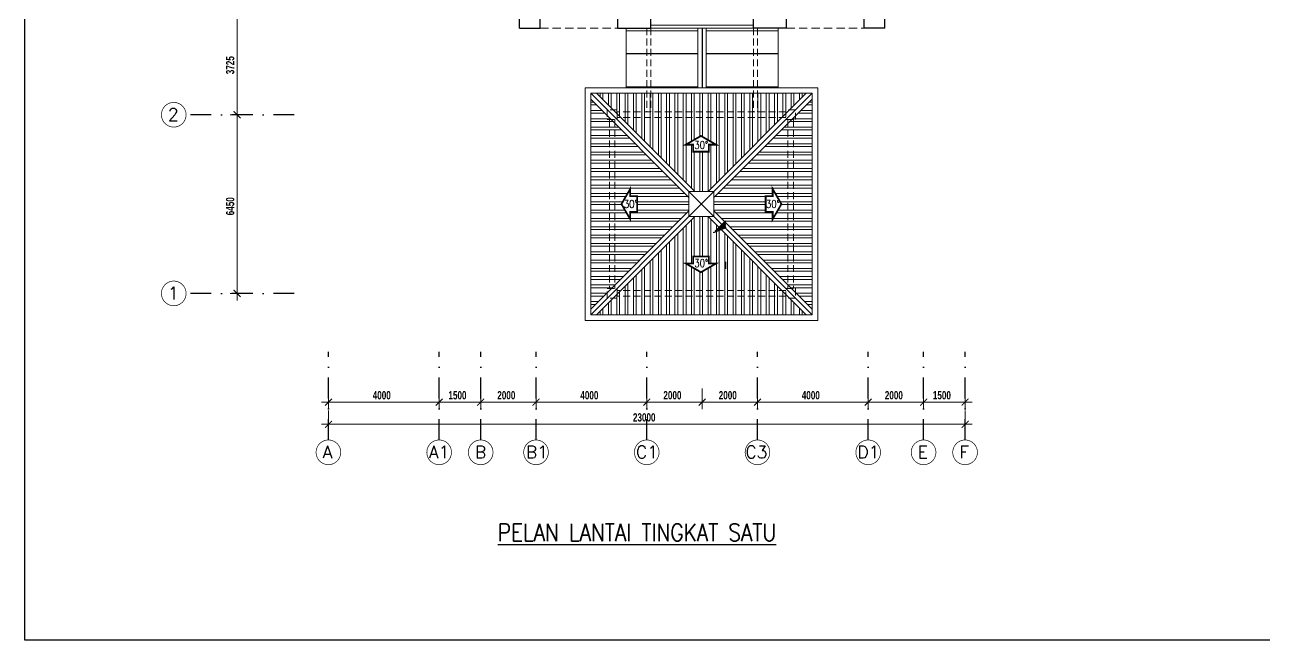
# Model space of a CAD drawing. Header units: inches. Extents: x -86208230 to 200276, y 9267 to 1246656.
# Drawn here: x 105409 to 150185, y 9278 to 31496 of the extents above; entities that cross this region are included whole.
import ezdxf

# ---------------------------------------------------------------- set-up
doc = ezdxf.new("R2010")
doc.units = ezdxf.units.IN
doc.header["$MEASUREMENT"] = 0
for name, pattern in [('DASHDOT', [1, 0.5, -0.25, 0, -0.25]), ('DASHED2', [0.375, 0.25, -0.125]), ('HIDDEN', [0.375, 0.25, -0.125])]:
    doc.linetypes.add(name, pattern=pattern)
for name, color, linetype, lineweight in [('dim', 8, 'Continuous', 20), ('HATCH', 8, 'Continuous', 25), ('LW', 8, 'Continuous', 20), ('ROOF', 8, 'Continuous', 20), ('t3', 8, 'Continuous', 25), ('wall', 8, 'Continuous', 30), ('WIN', 8, 'Continuous', 18)]:
    doc.layers.add(name, color=color, linetype=linetype, lineweight=lineweight)
for name, color, linetype in [('FF-TEXT', 7, 'Continuous'), ('GRID', 8, 'DASHDOT'), ('GRID-TEXT', 8, 'Continuous'), ('MIRROR', 8, 'Continuous'), ('t.block', 4, 'Continuous')]:
    doc.layers.add(name, color=color, linetype=linetype)
doc.styles.add('LAILA', font='romans.shx', dxfattribs={"width": 0.85})
doc.styles.add('style1', font='romand.shx', dxfattribs={"height": 250})
doc.styles.add('style2', font='sanssb__.ttf', dxfattribs={"height": 1200})

msp = doc.modelspace()

# ---------------------------------------------------------------- hatches: boundary and pattern name
at = {"layer": 'LW'}
h = msp.add_hatch(dxfattribs=at)
h.set_pattern_fill('U', color=256, scale=12.32, angle=-135, style=0, pattern_type=0)
h.set_pattern_definition([(45, (-338060.431, -250549.432), (-8.71155554, 8.71155554), [])])
edge = h.paths.add_edge_path()
edge.add_line((130719, 24425), (130284, 23990))
edge.add_arc((130719, 23554), 616, -270, -225, ccw=False)
edge.add_line((130719, 24170), (130719, 24425))
at = {"layer": 'ROOF'}
h = msp.add_hatch(dxfattribs=at)
h.set_pattern_fill('ANSI32', color=256, scale=800, angle=315, style=0)
h.set_pattern_definition([(180, (-2241589.14, 1052902.68), (-1e-13, 300), []), (180, (-2241689.14, 1052802.68), (-1e-13, 300), [])])
h.paths.add_polyline_path([(129404, 25261), (125854, 28811), (125854, 21235), (129404, 24785)])
h.paths.add_polyline_path([(127282, 24740), (127282, 24475), (126965, 25023), (127282, 25571), (127282, 25306), (127533, 25306), (127533, 24740)], flags=16)
h = msp.add_hatch(dxfattribs=at)
h.set_pattern_fill('ANSI32', color=256, scale=800, angle=45, style=0)
h.set_pattern_definition([(90, (2501296.6, 1052902.68), (-300, 6e-14), []), (90, (2501396.6, 1053002.68), (-300, 6e-14), [])])
h.paths.add_polyline_path([(126079, 29023), (133629, 29023), (130092, 25473), (129616, 25473)])
h.paths.add_polyline_path([(129553, 27168), (129288, 27168), (129836, 27484), (130384, 27168), (130119, 27168), (130119, 26916), (129553, 26916)], flags=16)
h = msp.add_hatch(dxfattribs=at)
h.set_pattern_fill('ANSI32', color=256, scale=800, angle=315, style=0)
h.set_pattern_definition([(0, (2501296.6, 1052902.68), (1e-13, 300), []), (0, (2501396.6, 1052802.68), (1e-13, 300), [])])
h.paths.add_polyline_path([(130304, 25261), (133854, 28811), (133854, 21235), (130304, 24785)])
h.paths.add_polyline_path([(132426, 24740), (132426, 24475), (132742, 25023), (132426, 25571), (132426, 25306), (132174, 25306), (132174, 24740)], flags=16)
h = msp.add_hatch(dxfattribs=at)
h.set_pattern_fill('ANSI32', color=256, scale=800, angle=45, style=0)
h.set_pattern_definition([(270, (2501296.6, -1002856.47), (-300, -6e-14), []), (270, (2501396.6, -1002956.47), (-300, -6e-14), [])])
h.paths.add_polyline_path([(126079, 21023), (133629, 21023), (130092, 24573), (129616, 24573)])
h.paths.add_polyline_path([(129553, 22879), (129288, 22879), (129836, 22562), (130384, 22879), (130119, 22879), (130119, 23130), (129553, 23130)], flags=16)

# ---------------------------------------------------------------- linework, layer by layer
msp.add_line((130719, 22938), (130719, 22683))
at = {"linetype": 'ByBlock', "const_width": 37.5}
for points in [[(113202, 28123), (112952, 28373)], [(112952, 28373), (113202, 28123)], [(112952, 21923), (113202, 21673)], [(116504, 17997), (116254, 17747)], [(120504, 17997), (120254, 17747)], [(120254, 17747), (120504, 17997)], [(121754, 17747), (122004, 17997)], [(122004, 17997), (121754, 17747)], [(123754, 17747), (124004, 17997)], [(124004, 17997), (123754, 17747)], [(128004, 17997), (127754, 17747)], [(127754, 17747), (128004, 17997)], [(129754, 17747), (130004, 17997)], [(130004, 17997), (129754, 17747)], [(132004, 17997), (131754, 17747)], [(131754, 17747), (132004, 17997)], [(135754, 17747), (136004, 17997)], [(136004, 17997), (135754, 17747)], [(137754, 17747), (138004, 17997)], [(138004, 17997), (137754, 17747)], [(139254, 17747), (139504, 17997)], [(116504, 17197), (116254, 16947)], [(139254, 16947), (139504, 17197)]]:
    msp.add_lwpolyline(points, dxfattribs=at)
at = {"layer": 'dim'}
for p, q in [((113077, 32223), (113077, 27998)), ((113571, 28248), (112827, 28248)), ((113571, 28248), (112827, 28248)), ((113077, 28498), (113077, 21548)), ((113571, 21798), (112827, 21798)), ((116379, 18367), (116379, 17622)), ((120379, 18367), (120379, 17622)), ((120379, 18367), (120379, 17622)), ((121879, 18367), (121879, 17622)), ((121879, 18367), (121879, 17622)), ((123879, 18367), (123879, 17622)), ((123879, 18367), (123879, 17622)), ((127879, 18367), (127879, 17622)), ((127879, 18367), (127879, 17622)), ((129879, 18367), (129879, 17622)), ((129879, 18367), (129879, 17622)), ((131879, 18367), (131879, 17622)), ((131879, 18367), (131879, 17622)), ((135879, 18367), (135879, 17622)), ((135879, 18367), (135879, 17622)), ((137879, 18367), (137879, 17622)), ((137879, 18367), (137879, 17622)), ((139379, 18367), (139379, 17622)), ((116129, 17872), (120629, 17872)), ((116379, 17567), (116379, 16822)), ((120129, 17872), (122129, 17872)), ((121629, 17872), (124129, 17872)), ((123629, 17872), (128129, 17872)), ((127629, 17872), (130129, 17872)), ((129629, 17872), (132129, 17872)), ((131629, 17872), (136129, 17872)), ((135629, 17872), (138129, 17872)), ((137629, 17872), (139629, 17872)), ((139379, 17567), (139379, 16822)), ((116129, 17072), (139629, 17072))]:
    msp.add_line(p, q, dxfattribs=at)
at = {"layer": 'GRID', "ltscale": 1500}
for p, q in [((115145, 28248), (111236, 28248)), ((115145, 21798), (111236, 21798)), ((116379, 16507), (116379, 19693)), ((120379, 16507), (120379, 19693)), ((121879, 16507), (121879, 19693)), ((123879, 16507), (123879, 19693)), ((127879, 16507), (127879, 19693)), ((131879, 16507), (131879, 19693)), ((135879, 16507), (135879, 19693)), ((137879, 16507), (137879, 19693)), ((139379, 16507), (139379, 19693))]:
    msp.add_line(p, q, dxfattribs=at)
at = {"layer": 'GRID-TEXT', "const_width": 24.7}
for points in [[(111236, 28248, 1), (110345, 28248, 0.414214), (110791, 27803, 0.414214), (111236, 28248, 1)], [(111236, 21798, 1), (110345, 21798, 0.414214), (110791, 21353, 0.414214), (111236, 21798, 1)], [(116824, 16061, 1), (115933, 16061, 0.414214), (116379, 15616, 0.414214), (116824, 16061, 1)], [(120824, 16061, 1), (119933, 16061, 0.414214), (120379, 15616, 0.414214), (120824, 16061, 1)], [(122324, 16061, 1), (121433, 16061, 0.414214), (121879, 15616, 0.414214), (122324, 16061, 1)], [(124324, 16061, 1), (123433, 16061, 0.414214), (123879, 15616, 0.414214), (124324, 16061, 1)], [(128324, 16061, 1), (127433, 16061, 0.414214), (127879, 15616, 0.414214), (128324, 16061, 1)], [(132324, 16061, 1), (131433, 16061, 0.414214), (131879, 15616, 0.414214), (132324, 16061, 1)], [(136324, 16061, 1), (135433, 16061, 0.414214), (135879, 15616, 0.414214), (136324, 16061, 1)], [(138324, 16061, 1), (137433, 16061, 0.414214), (137879, 15616, 0.414214), (138324, 16061, 1)], [(139824, 16061, 1), (138933, 16061, 0.414214), (139379, 15616, 0.414214), (139824, 16061, 1)]]:
    msp.add_lwpolyline(points, format="xyb", dxfattribs=at)
at = {"layer": 'HATCH', "const_width": 63.3}
for points in [[(129553, 27168), (129288, 27168), (129836, 27484), (130384, 27168), (130119, 27168), (130119, 26916), (129553, 26916)], [(127282, 24740), (127282, 24475), (126965, 25023), (127282, 25571), (127282, 25306), (127533, 25306), (127533, 24740)], [(132426, 24740), (132426, 24475), (132742, 25023), (132426, 25571), (132426, 25306), (132174, 25306), (132174, 24740)], [(129553, 22879), (129288, 22879), (129836, 22562), (130384, 22879), (130119, 22879), (130119, 23130), (129553, 23130)]]:
    msp.add_lwpolyline(points, close=True, dxfattribs=at)
at = {"layer": 'LW', "linetype": 'HIDDEN', "ltscale": 1200}
for p, q in [((124029, 31373), (126829, 31373)), ((132929, 31373), (135729, 31373))]:
    msp.add_line(p, q, dxfattribs=at)
at = {"layer": 'LW', "linetype": 'HIDDEN', "ltscale": 1000}
for p, q in [((127879, 31373), (127879, 28348)), ((128029, 31373), (128029, 28348)), ((131729, 31373), (131729, 28348)), ((131879, 31373), (131879, 28348)), ((132904, 28348), (126804, 28348)), ((126529, 28073), (126529, 21973)), ((126729, 28073), (126729, 21973)), ((132904, 28148), (126804, 28148)), ((132979, 28073), (132979, 21973)), ((133179, 28073), (133179, 21973)), ((132904, 21898), (126804, 21898)), ((132904, 21698), (126804, 21698))]:
    msp.add_line(p, q, dxfattribs=at)
for points in [[(126804, 28073), (126804, 28423), (126454, 28423), (126454, 28073)], [(126804, 28073), (126804, 28423), (126454, 28423), (126454, 28073)], [(133254, 28073), (133254, 28423), (132904, 28423), (132904, 28073)], [(133254, 28073), (133254, 28423), (132904, 28423), (132904, 28073)], [(126804, 21973), (126804, 21623), (126454, 21623), (126454, 21973)], [(126804, 21973), (126804, 21623), (126454, 21623), (126454, 21973)], [(133254, 21973), (133254, 21623), (132904, 21623), (132904, 21973)], [(133254, 21973), (133254, 21623), (132904, 21623), (132904, 21973)]]:
    msp.add_lwpolyline(points, close=True, dxfattribs=at)
at = {"layer": 'MIRROR'}
for p, q in [((129879, 31373), (129879, 29223)), ((127129, 30461), (129729, 30461)), ((130029, 30461), (132629, 30461)), ((127129, 29261), (129729, 29261)), ((130029, 29261), (132629, 29261))]:
    msp.add_line(p, q, dxfattribs=at)
at = {"layer": 'ROOF', "linetype": 'Continuous', "ltscale": 2000}
for p, q in [((127129, 29223), (127129, 31373)), ((129729, 31373), (129729, 29223)), ((130029, 31373), (130029, 29223)), ((132629, 29223), (132629, 31373)), ((127129, 31273), (129729, 31273)), ((130029, 31273), (132629, 31273)), ((125854, 29023), (133854, 29023)), ((129404, 25473), (125854, 29023)), ((129404, 25261), (125854, 28811)), ((125854, 28665), (125854, 21023)), ((129616, 25473), (126066, 29023)), ((130092, 25473), (133642, 29023)), ((130304, 25473), (133854, 29023)), ((130304, 25261), (133854, 28811)), ((133854, 21023), (133854, 29023)), ((129404, 25473), (130304, 24573)), ((130304, 25473), (129404, 24573)), ((125854, 21235), (129404, 24785)), ((133854, 21235), (130304, 24785)), ((125854, 21023), (129404, 24573)), ((126066, 21023), (129616, 24573)), ((133642, 21023), (130092, 24573)), ((133854, 21023), (130304, 24573)), ((126079, 21023), (133629, 21023))]:
    msp.add_line(p, q, dxfattribs=at)
at = {"layer": 'ROOF'}
for p, q in [((125654, 29223), (134054, 29223)), ((125654, 29223), (125654, 20823)), ((134054, 20823), (134054, 29223)), ((125654, 20823), (134054, 20823))]:
    msp.add_line(p, q, dxfattribs=at)
at = {"layer": 'ROOF', "linetype": 'DASHED2', "ltscale": 2000}
for p, q in [((125854, 29023), (125854, 21023)), ((126079, 29023), (133629, 29023)), ((125854, 21023), (133854, 21023))]:
    msp.add_line(p, q, dxfattribs=at)
at = {"layer": 'ROOF', "linetype": 'Continuous', "ltscale": 2000}
msp.add_lwpolyline([(129404, 25473), (130304, 25473), (130304, 24573), (129404, 24573)], close=True, dxfattribs=at)
at = {"layer": 't.block', "color": 7, "ltscale": 0.5}
msp.add_lwpolyline([(200264, 9278), (105409, 9278), (105409, 74141), (200264, 74141)], close=True, dxfattribs=at)
at = {"layer": 'wall'}
for p, q in [((123279, 31373), (123279, 32173)), ((126829, 31373), (126829, 32048)), ((132929, 31373), (132929, 32048)), ((135729, 31373), (135729, 31898)), ((136479, 31373), (136479, 32173)), ((123279, 31373), (124029, 31373)), ((124029, 31373), (124029, 31773)), ((126829, 31373), (128029, 31373)), ((128029, 31373), (128029, 31773)), ((131729, 31373), (131729, 31773)), ((132929, 31373), (131729, 31373)), ((136479, 31373), (135729, 31373))]:
    msp.add_line(p, q, dxfattribs=at)
at = {"layer": 'WIN'}
for p, q in [((128029, 31483), (131729, 31483)), ((128029, 31373), (131729, 31373))]:
    msp.add_line(p, q, dxfattribs=at)

# ---------------------------------------------------------------- texts
at = {"layer": 'dim', "style": 'style2', "width": 0.7}
for s, p in [('3725', (112977, 29711)), ('6450', (112977, 24618))]:
    msp.add_text(s, height=300, rotation=90, dxfattribs=at).set_placement(p)
for s, p in [('4000', (117979, 17972)), ('1500', (120714, 17972)), ('2000', (122479, 17972)), ('4000', (125479, 17972)), ('2000', (128479, 17972)), ('2000', (130479, 17972)), ('4000', (133479, 17972)), ('2000', (136479, 17972)), ('1500', (138214, 17972)), ('23000', (127379, 17172))]:
    msp.add_text(s, height=300, dxfattribs=at).set_placement(p)
at = {"layer": 'FF-TEXT', "color": 3, "style": 'LAILA', "width": 0.85}
msp.add_text('%%uPELAN LANTAI TINGKAT SATU', height=625, dxfattribs=at).set_placement((122495, 12857))
at = {"layer": 'GRID-TEXT', "style": 'style1'}
for s, p in [('2', (110582, 28033)), ('1', (110582, 21583)), ('A', (116170, 15846)), ('A1', (120008, 15846)), ('B', (121670, 15846)), ('B1', (123513, 15846)), ('C1', (127489, 15846)), ('C3', (131445, 15846)), ('D1', (135489, 15846)), ('E', (137670, 15846)), ('F', (139170, 15846))]:
    msp.add_text(s, height=450, dxfattribs=at).set_placement(p)
at = {"layer": 't3', "style": 'style1', "width": 0.8}
for p in [(129597, 27016), (127050, 24883), (132186, 24883), (129597, 22749)]:
    msp.add_text('30%%D', height=281.2, dxfattribs=at).set_placement(p)

doc.saveas('drawing.dxf')
